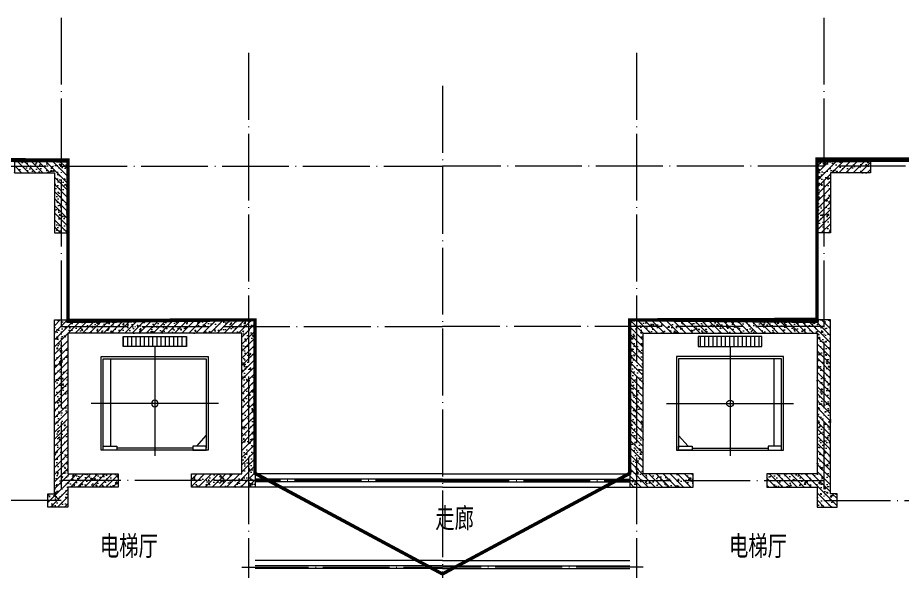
# Model space of a CAD drawing. Extents: x 5393441 to 5456441, y -1528218 to -1483673.
# Drawn here: x 5415291 to 5428516, y -1502160 to -1493881 of the extents above; entities that cross this region are included whole.
import ezdxf
from ezdxf.enums import TextEntityAlignment as Align

# ---------------------------------------------------------------- set-up
doc = ezdxf.new("R2010")
doc.units = 0
doc.header["$LTSCALE"] = 1000
doc.header["$MEASUREMENT"] = 0
doc.linetypes.add('DOTE', pattern=[2.4200000000000004, 2, -0.2, 0.02, -0.2])
for name, color, linetype, lineweight in [('DOTE', 250, 'DOTE', 5), ('fd', 4, 'Continuous', 5), ('PUB_TEXT', 7, 'Continuous', 5), ('RAIL', 163, 'Continuous', 5), ('剪力墙', 2, 'Continuous', 15), ('剪力墙填充', 8, 'Continuous', 5), ('看线', 5, 'Continuous', 5), ('结构细线', 250, 'Continuous', 5), ('面积', 190, 'Continuous', 5)]:
    doc.layers.add(name, color=color, linetype=linetype, lineweight=lineweight)
doc.styles.add('_TCH_SPACE', font='simplex_.ttf', dxfattribs={"height": 5, "bigfont": 'GBCBIG'})

# ---------------------------------------------------------------- blocks, each defined once
blk = doc.blocks.new('ev')
at = {"layer": '结构细线'}
h = blk.add_hatch(dxfattribs=at)
h.set_pattern_fill('ANSI31', color=256, scale=500, angle=45, style=0)
h.set_pattern_definition([(90, (0, 0), (-62.5, 1.06581410364015e-14), [])])
h.paths.add_polyline_path([(1227964.487361701, -497918.9881857499), (1228914.487361697, -497918.9881857499), (1228914.487361697, -497768.9881857256), (1227964.487361701, -497768.9881857256)])
at = {"layer": 'RAIL'}
blk.add_line((1227813.557892494, -499408.9881857147), (1227669.4873617, -499249.4258163124), dxfattribs=at)
for points in [[(1227639.4873617, -499468.9881857147), (1229239.487361695, -499468.9881857147), (1229239.487361695, -498068.9881857245), (1227639.4873617, -498068.9881857245)], [(1227871.154028364, -499468.9881857147), (1227669.4873617, -499468.9881857147), (1227669.4873617, -499408.9881857147), (1227871.154028364, -499408.9881857147)], [(1229007.820695029, -499468.9881857147), (1229209.487361695, -499468.9881857147), (1229209.487361695, -499408.9881857147), (1229007.820695029, -499408.9881857147)]]:
    blk.add_lwpolyline(points, close=True, dxfattribs=at)
for points in [[(1229209.487361695, -499438.9881857147), (1229209.487361695, -499438.9881857147), (1229209.487361695, -498098.9881857245), (1227669.4873617, -498098.9881857245), (1227669.4873617, -499438.9881857147), (1227669.4873617, -499438.9881857147)], [(1227871.154028364, -499438.9881857147), (1229007.820695029, -499438.9881857147)]]:
    blk.add_lwpolyline(points, dxfattribs=at)
at = {"layer": '看线'}
blk.add_line((1229099.487361721, -499408.9881857147), (1229099.487361721, -498098.9881857245), dxfattribs=at)
at = {"layer": '结构细线'}
for p, q in [((1228439.487361711, -497918.9881857499), (1228439.487361711, -499552.3371340613)), ((1227489.487361711, -498768.9881857208), (1229389.487361714, -498768.9881857132))]:
    blk.add_line(p, q, dxfattribs=at)
blk.add_lwpolyline([(1227964.487361701, -497918.9881857499), (1228914.487361697, -497918.9881857499), (1228914.487361697, -497768.9881857256), (1227964.487361701, -497768.9881857256)], close=True, dxfattribs=at)
blk.add_circle((1228439.487361711, -498768.988185717), 50, dxfattribs=at)
blk = doc.blocks.new('jianliqiang')
at = {"layer": '剪力墙填充'}
h = blk.add_hatch(dxfattribs=at)
h.set_pattern_fill('钢筋混凝土', color=256, scale=30, style=0)
h.set_pattern_definition([(135.0000000056029, (5895537.566783848, 5985.961081169895), (53.03300858380502, 53.0330085941771), []), (130.0000000056029, (5895537.566783848, 5985.961081169895), (-215.1780547783851, -18.82564051582055), [22.5, -247.5]), (185.0000000056029, (5895537.566783848, 5985.961081169895), (41.6254000618332, 225.657640114074), [18, -198]), (79.5486000056029, (5895519.635279848, 5984.392279168125), (-173.5528145344323, 206.8318626013145), [19.122057, -210.3426336]), (133.8158000056029, (5895537.566783843, 6045.961081169895), (-320.1723145828375, -49.65570433001471), [33.75, -371.25]), (83.36440000560289, (5895510.885760344, 6041.823089067359), (-280.3988116931883, 292.2353612427126), [28.6830864, -315.5139]), (188.8158000056029, (5895537.566783843, 6045.961081169895), (-280.3985835686656, 292.2355802501775), [27, -296.9999999999999]), (159.0000000056029, (5895507.566783844, 6030.961081166985), (-179.072115623727, -120.7856672171129), [22.5, -247.5]), (214.0000000056029, (5895507.566783844, 6030.961081166985), (-72.99459959774799, 217.5450135069179), [18, -198]), (108.5486000056029, (5895492.644113946, 6020.895599365467), (-252.0667885839089, 96.75914898833639), [19.12205699999993, -210.3426335999995]), (142.5000000056029, (5895537.566783848, 5985.961081169895), (-3.647956604953195, 99.86815614903671), [0, -195.6, 0, -201, 0, -198.75]), (172.5000000056029, (5895537.566783848, 5985.961081169895), (-78.9208612442153, 118.3235135569905), [0, -114.6, 0, -191.1, 0, -75.75]), (212.5000000056029, (5895604.466783849, 5985.961081176414), (-160.1467308510611, -6.766461535974508), [0, -75, 0, -234, 0, -310.5]), (222.5000000056029, (5895634.466783849, 5985.961081179325), (-174.9558508056526, 30.03149468258655), [0, -97.5, 0, -155.4, 0, -220.5])])
h.paths.add_polyline_path([(3225272.603501287, -520767.5624389825), (3225272.603501297, -520967.5624389825), (3225872.603501289, -520967.5624389541), (3225872.603501332, -521867.5624389541), (3226072.603500493, -521867.5624389886), (3226072.603500441, -520767.5624389444)])
h = blk.add_hatch(dxfattribs=at)
h.set_pattern_fill('钢筋混凝土', color=256, scale=30, style=0)
h.set_pattern_definition([(45.00000001104572, (567807.6400705576, 5985.960307123605), (-53.03300859921496, 53.03300857876717), []), (50.00000001104569, (567807.6400705576, 5985.960307123605), (215.1780547838553, -18.8256404532957), [22.5, -247.5]), (355.0000000110457, (567807.6400705576, 5985.960307123605), (-41.62540012740313, 225.6576401019788), [17.99999999999999, -197.9999999999999]), (100.4514000110457, (567825.5715745585, 5984.391505127074), (173.5528144743326, 206.8318626517442), [19.12205699999999, -210.3426335999999]), (46.18420001104572, (567807.6400705455, 6045.960307123605), (320.1723145972661, -49.6557042369814), [33.75, -371.25]), (96.63560001104565, (567834.3210940463, 6041.822315028869), (280.3988116082728, 292.2353613241888), [28.6830864, -315.5139]), (351.1842000110457, (567807.6400705455, 6045.960307123605), (280.3985834837499, 292.2355803316537), [27, -296.9999999999999]), (21.0000000110457, (567837.6400705483, 6030.960307129426), (179.072115658824, -120.7856671650794), [22.5, -247.5]), (326.0000000110457, (567837.6400705483, 6030.960307129426), (72.99459953453537, 217.5450135281281), [18, -198]), (71.4514000110457, (567852.5627404498, 6020.894825332216), (252.0667885557934, 96.7591490615801), [19.12205699999993, -210.3426335999994]), (37.50000001104571, (567807.6400705576, 5985.960307123605), (3.647956575934241, 99.86815615009671), [0, -195.6, 0, -201, 0, -198.75]), (7.500000011045693, (567807.6400705576, 5985.960307123605), (78.92086120983373, 118.3235135799227), [0, -114.6, 0, -191.1, 0, -75.75]), (327.5000000110457, (567740.7400705572, 5985.960307110683), (160.1467308530272, -6.76646148944025), [0, -75, 0, -234, 0, -310.5]), (317.5000000110457, (567710.7400705572, 5985.960307104862), (174.9558507969263, 30.03149473342394), [0, -97.5, 0, -155.4, 0, -220.5])])
h.paths.add_polyline_path([(3238072.603506179, -520767.5624371229), (3238072.603506228, -520967.5624371229), (3237472.603506235, -520967.5624372689), (3237472.603506453, -521867.5624372689), (3237272.603507292, -521867.5624373613), (3237272.603507025, -520767.5624373171)])
h = blk.add_hatch(dxfattribs=at)
h.set_pattern_fill('钢筋混凝土', color=256, scale=30, style=0)
h.set_pattern_definition([(45, (553807.6401672168, 5985.960819988977), (-53.03300858899106, 53.03300858899107), []), (49.99999999999999, (553807.6401672168, 5985.960819988977), (215.178054780226, -18.82564049477853), [22.5, -247.5]), (355, (553807.6401672168, 5985.960819988977), (-41.6254000839, 225.6576401100035), [18, -198]), (100.4514, (553825.5716712167, 5984.392017988954), (173.5528145142065, 206.8318626182861), [19.12205699999994, -210.3426335999995]), (46.18420000000001, (553807.6401672168, 6045.960819988977), (320.1723145876933, -49.65570429870542), [33.75, -371.25]), (96.63559999999998, (553834.3211907167, 6041.822827889002), (280.398811664611, 292.2353612701325), [28.68308639999996, -315.5138999999993]), (351.1842, (553807.6401672168, 6045.960819988977), (280.3985835400882, 292.2355802775974), [27, -297]), (21, (553837.6401672168, 6030.960819988977), (179.0721156355385, -120.7856671996016), [22.5, -247.5]), (326.0000000000001, (553837.6401672168, 6030.960819988977), (72.99459957647451, 217.5450135140559), [18, -198]), (71.4514, (553852.5628371169, 6020.895338188973), (252.066788574447, 96.75914901298572), [19.122057, -210.3426336]), (37.50000000000001, (553807.6401672168, 5985.960819988977), (3.647956595187201, 99.86815614939344), [0, -195.6, 0, -201, 0, -198.75]), (7.499999999999999, (553807.6401672168, 5985.960819988977), (78.92086123264458, 118.3235135647081), [0, -114.6, 0, -191.1, 0, -75.75]), (327.5, (553740.7401672169, 5985.960819988977), (160.1467308517227, -6.76646152031394), [0, -75, 0, -234, 0, -310.5]), (317.5, (553710.7401672169, 5985.960819988977), (174.9558508027159, 30.03149469969529), [0, -97.5, 0, -155.4, 0, -220.5])])
h.paths.add_polyline_path([(3226822.603501582, -525467.5624385613), (3226822.603501574, -525667.5624385611), (3226072.603501544, -525667.5624385984), (3226072.60350156, -525967.5624389395), (3225772.603501656, -525967.5624389546), (3225772.603501647, -525767.5624389546), (3225872.60350155, -525767.5624389495), (3225872.60350155, -523167.5624385322), (3228872.603501589, -523167.5624373024), (3228872.603501589, -525667.562438624), (3227922.603501574, -525667.5624385928), (3227922.603501582, -525467.5624385984), (3228672.603502532, -525467.562438624), (3228672.603501671, -523367.5624386249), (3226072.603501626, -523367.562438522), (3226072.603501543, -525467.562438536)])
h = blk.add_hatch(dxfattribs=at)
h.set_pattern_fill('钢筋混凝土', color=256, scale=30, style=0)
h.set_pattern_definition([(135.0000000166486, (5909537.566687189, 5985.961598103284), (53.03300857358112, 53.033008604401), []), (130.0000000166486, (5909537.566687189, 5985.961598103284), (-215.1780547747558, -18.82564055730339), [22.5, -247.5]), (185.0000000166486, (5909537.566687189, 5985.961598103284), (41.62540001833007, 225.6576401220987), [18, -198]), (79.5486000166486, (5909519.63518319, 5984.392796098022), (-173.5528145743061, 206.8318625678564), [19.12205699999995, -210.3426335999996]), (133.8158000166486, (5909537.566687171, 6045.961598103284), (-320.1723145732648, -49.65570439173874), [33.75, -371.25]), (83.3644000166486, (5909510.885663672, 6041.823605995509), (-280.3988117495266, 292.2353611886563), [28.68308639999995, -315.5138999999992]), (188.8158000166486, (5909537.566687171, 6045.961598103284), (-280.3985836250038, 292.2355801961212), [27, -297]), (159.0000000166486, (5909507.566687176, 6030.961598094553), (-179.0721156004415, -120.7856672516351), [22.5, -247.5]), (214.0000000166486, (5909507.566687176, 6030.961598094553), (-72.99459963968714, 217.5450134928457), [17.99999999999999, -197.9999999999999]), (108.5486000166486, (5909492.644017278, 6020.896116290241), (-252.0667886025625, 96.759148939742), [19.122057, -210.3426336]), (142.5000000166486, (5909537.566687189, 5985.961598103284), (-3.647956624206154, 99.86815614833344), [0, -195.6, 0, -201, 0, -198.75]), (172.5000000166486, (5909537.566687189, 5985.961598103284), (-78.92086126702615, 118.3235135417758), [0, -114.6, 0, -191.1, 0, -75.75]), (212.5000000166486, (5909604.466687188, 5985.961598122725), (-160.1467308497566, -6.766461566848198), [0, -75, 0, -234, 0, -310.5]), (222.5000000166486, (5909634.466687188, 5985.961598131456), (-174.9558508114422, 30.03149464885791), [0, -97.5, 0, -155.4, 0, -220.5])])
h.paths.add_polyline_path([(3236522.603507251, -525467.562437152), (3236522.603507316, -525667.5624371518), (3237272.603507346, -525667.5624369711), (3237272.603507417, -525967.5624373122), (3237572.603507321, -525967.5624372403), (3237572.603507272, -525767.5624372403), (3237472.603507369, -525767.5624372642), (3237472.603506614, -523167.562436847), (3234472.603506574, -523167.5624364889), (3234472.603507301, -525667.5624378105), (3235422.603507316, -525667.5624375031), (3235422.603507251, -525467.5624375087), (3234672.603506301, -525467.5624377523), (3234672.60350655, -523367.5624377532), (3237272.603506595, -523367.5624368947), (3237272.603507289, -525467.5624369087)])
at = {"layer": '剪力墙'}
for points in [[(3225272.603501287, -520767.5624389825), (3225272.603501297, -520967.5624389825), (3225872.603501289, -520967.5624389541), (3225872.603501332, -521867.5624389541), (3226072.603500493, -521867.5624389886), (3226072.603500441, -520767.5624389444), (3225272.603501287, -520767.5624389816)], [(3238072.603506179, -520767.5624371229), (3238072.603506228, -520967.5624371229), (3237472.603506235, -520967.5624372689), (3237472.603506453, -521867.5624372689), (3237272.603507292, -521867.5624373613), (3237272.603507025, -520767.5624373171), (3238072.603506179, -520767.562437122)]]:
    blk.add_lwpolyline(points, dxfattribs=at)
for points in [[(3226822.603501582, -525467.5624385613), (3226822.603501574, -525667.5624385611), (3226072.603501544, -525667.5624385984), (3226072.60350156, -525967.5624389395), (3225772.603501656, -525967.5624389546), (3225772.603501647, -525767.5624389546), (3225872.60350155, -525767.5624389495), (3225872.60350155, -523167.5624385322), (3228872.603501589, -523167.5624373024), (3228872.603501589, -525667.562438624), (3227922.603501574, -525667.5624385928), (3227922.603501582, -525467.5624385984), (3228672.603502532, -525467.562438624), (3228672.603501671, -523367.5624386249), (3226072.603501626, -523367.562438522), (3226072.603501543, -525467.562438536)], [(3236522.603507251, -525467.562437152), (3236522.603507316, -525667.5624371518), (3237272.603507346, -525667.5624369711), (3237272.603507417, -525967.5624373122), (3237572.603507321, -525967.5624372403), (3237572.603507272, -525767.5624372403), (3237472.603507369, -525767.5624372642), (3237472.603506614, -523167.562436847), (3234472.603506574, -523167.5624364889), (3234472.603507301, -525667.5624378105), (3235422.603507316, -525667.5624375031), (3235422.603507251, -525467.5624375087), (3234672.603506301, -525467.5624377523), (3234672.60350655, -523367.5624377532), (3237272.603506595, -523367.5624368947), (3237272.603507289, -525467.5624369087)]]:
    blk.add_lwpolyline(points, close=True, dxfattribs=at)

msp = doc.modelspace()

# ---------------------------------------------------------------- linework, layer by layer
at = {"layer": 'DOTE', "linetype": 'DOTE', "ltscale": 0.5}
for p, q in [((5415941.184807071, -1493881.200014903), (5415941.184808084, -1501100.437121103)), ((5427341.184812267, -1493881.200013879), (5427341.184812552, -1501100.437120079)), ((5418741.184809064, -1494406.514599059), (5418741.184806383, -1504700.437120476)), ((5424541.184810369, -1494406.514598538), (5424541.1848149, -1504700.437119955)), ((5421641.184809765, -1494901.284138702), (5421641.18481152, -1514493.80967874)), ((5421641.184809763, -1494901.284138702), (5421641.18481152, -1514493.80967874)), ((5400196.110399358, -1496100.437123315), (5421641.184809917, -1496100.437120313)), ((5443086.259220379, -1496100.437119462), (5421641.184809821, -1496100.437120313)), ((5415941.184807925, -1498500.437120692), (5421641.184809524, -1498500.437120384)), ((5427341.184812244, -1498500.437119668), (5421641.184810646, -1498500.437120384)), ((5418041.184817628, -1500800.437120805), (5415941.184808041, -1500800.437121105)), ((5418041.184817628, -1500800.437120582), (5415941.18480804, -1500800.437120693)), ((5421641.18481036, -1500800.437120457), (5418041.184802288, -1500800.437120805)), ((5421641.184810222, -1500800.437120457), (5425241.184818294, -1500800.437120158)), ((5425241.184802954, -1500800.437120158), (5427341.184812541, -1500800.43712008)), ((5425241.184802954, -1500800.437119935), (5427341.184812542, -1500800.437119668)), ((5415941.184808084, -1501100.437121106), (5413341.184810003, -1501100.43712147)), ((5427341.184812552, -1501100.437120081), (5429941.184810633, -1501100.437119978)), ((5418641.184810141, -1502100.437120721), (5421641.184810482, -1502100.437120325)), ((5424641.184810675, -1502100.437120182), (5421641.184810334, -1502100.437120325))]:
    msp.add_line(p, q, dxfattribs=at)
at = {"layer": 'RAIL'}
for p, q in [((5421641.184810215, -1500700.437120226), (5418841.184808888, -1500700.437120473)), ((5421641.184810217, -1500700.437120226), (5424441.184811543, -1500700.437119995)), ((5421641.184810221, -1500780.437120226), (5418841.184808928, -1500780.437120473)), ((5421641.184810224, -1500820.437120387), (5418841.184808946, -1500820.437120874)), ((5421641.184810231, -1500900.437120226), (5418841.184808983, -1500900.437120473)), ((5421641.184810222, -1500780.437120226), (5424441.184811517, -1500780.437119995)), ((5421641.184810226, -1500820.437120387), (5424441.184811504, -1500820.437120395)), ((5421641.184810233, -1500900.437120226), (5424441.184811481, -1500900.437119995)), ((5421641.184810326, -1502000.437120226), (5418841.184809479, -1502000.437120473)), ((5421641.184810332, -1502080.437120226), (5418841.184809515, -1502080.437120473)), ((5421641.184810326, -1502000.437120226), (5424441.184811173, -1502000.437119994)), ((5421641.184810334, -1502080.437120226), (5424441.184811152, -1502080.437119994)), ((5421641.184810336, -1502120.437120226), (5418841.184809533, -1502120.437120473)), ((5421641.184810338, -1502120.437120226), (5424441.18481114, -1502120.437119994))]:
    msp.add_line(p, q, dxfattribs=at)
at = {"layer": '面积', "color": 1, "const_width": 50}
for points in [[(5421641.18481251, -1502200.437164216), (5418841.184810461, -1500700.437163985), (5418841.184810651, -1498400.437164022), (5416041.184810678, -1498400.437163671), (5416041.184810569, -1496000.437164079), (5413241.184811166, -1496000.437163968)], [(5430041.184811763, -1496000.437163968), (5427241.18481236, -1496000.437164079), (5427241.184812251, -1498400.437163671), (5424441.184812278, -1498400.437164022), (5424441.184812468, -1500700.437163985), (5421641.184810419, -1502200.437164216)]]:
    msp.add_lwpolyline(points, dxfattribs=at)

# ---------------------------------------------------------------- block references
at = {"layer": 'fd'}
msp.add_blockref('jianliqiang', (2189968.581305367, -975232.8746567525), dxfattribs=at)
at = {"layer": 'RAIL', "xscale": -1}
msp.add_blockref('ev', (6645780.672105479, -1000881.448773869), dxfattribs=at)
at = {"layer": 'RAIL'}
msp.add_blockref('ev', (4197501.697429506, -1000881.448983136), dxfattribs=at)

# ---------------------------------------------------------------- texts
at = {"layer": 'PUB_TEXT', "style": '_TCH_SPACE', "width": 0.7058823529411765}
for s, rotation, p in [('走廊', 2.273941035468852e-09, (5421823.313534211, -1501513.698678927)), ('电梯厅', 7.520783995573764e-09, (5416952.854858127, -1501929.166690834)), ('电梯厅', 2.273941035468852e-09, (5426358.455011411, -1501929.166690032))]:
    msp.add_text(s, height=300, rotation=rotation, dxfattribs=at).set_placement(p, align=Align.CENTER)

doc.saveas('drawing.dxf')
